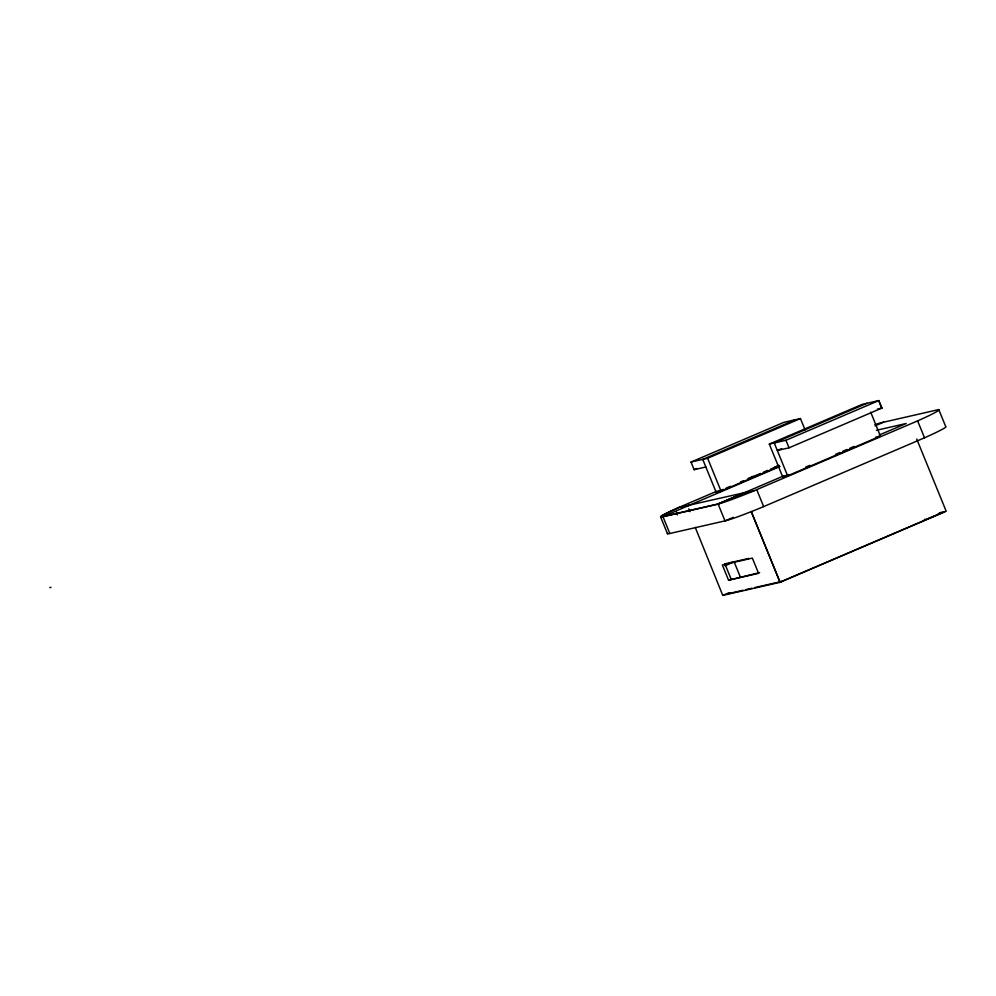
<?xml version="1.0" encoding="UTF-8"?>
<svg xmlns="http://www.w3.org/2000/svg" width="996" height="996" viewBox="0 0 996 996"><rect width="100%" height="100%" fill="white"/><g stroke="black" fill="none" stroke-linecap="round" stroke-linejoin="round"><path stroke-width="1.49" d="M740.389 577.194L734.064 561.682L724.988 565.865M729.333 593.143L730.491 593.031M925.06 519.24L924.3 519.788L925.583 519.501M938.767 514.085L939.128 513.575M937.659 514.633L926.903 519.053M779.171 582.498L942.59 512.604L938.12 513.625M705.84 467L694.137 469.676L691.012 462.069L783.84 422.366L800.448 418.557L805.117 429.986M795.555 419.677L702.74 459.38L716.211 492.398L721.104 491.277L707.633 458.26L691.012 462.069M707.633 458.26L800.448 418.557M694.137 469.676L696.988 468.456M870.716 412.195L880.439 436.124L787.624 475.827L782.732 476.947L769.323 444.091L862.15 404.388L878.758 400.591L881.858 408.099L789.044 447.802L777.328 450.478L774.216 442.971L867.03 403.268M769.323 444.091L785.931 440.294L878.758 400.591L881.809 408.111M781.611 448.648L777.328 450.478L787.624 475.827M717.058 491.128L678.625 507.562A37.524 1.967 -22.2 0 0 661.643 516.862L718.079 503.964A36.952 1.93 -22.2 0 0 752.64 491.389L917.627 420.885A49.738 2.602 -22.2 0 0 938.767 409.568L945.677 426.487A49.738 2.602 -22.2 0 1 924.537 437.804L763.658 506.603A36.952 1.93 -22.2 0 1 724.988 520.883L669.822 533.495A37.524 1.967 -22.2 0 1 667.669 533.383M720.419 490.393L716.136 492.223L721.029 491.103L779.582 466.066M748.98 478.18L753.262 476.349M774.689 467.186L778.972 465.356M723.345 489.335L716.211 492.398L721.029 491.103M726.208 488.115L730.491 486.285M740.489 482.014L743.34 480.794M747.623 478.952L760.471 473.461M763.334 472.241L767.617 470.411M770.468 469.191L779.046 465.518M690.191 504.922L779.88 466.551M875.123 425.815L883.614 422.192L938.767 409.568M733.367 517.322L724.988 520.883L718.079 503.964L783.79 475.851M879.182 435.053L906.223 423.487L876.418 430.309M782.732 476.947L788.446 474.507M805.577 467.174L809.86 465.344M835.569 454.35L839.852 452.52M842.703 451.3L846.986 449.457M849.849 448.237L854.132 446.407M728.562 580.207L758.566 573.347L752.354 558.109L722.349 564.981L728.562 580.207L759.624 572.6M695.245 527.407L722.772 595.409L728.45 592.981M722.772 595.409L780.105 582.287L946.2 511.247L916.731 439.049M718.079 503.964L742.792 493.394L754.009 490.829M725.935 564.558L727.927 563.761M729.807 563.026L731.462 562.429M49.8 587.64L50.983 587.291M877.439 409.107L881.858 408.099M875.546 437.244L880.439 436.124M662.987 516.75L718.141 504.125L745.419 492.472L678.625 507.562L675.151 509.305A37.524 1.967 -22.2 0 0 661.718 517.024L662.987 516.75L669.822 533.495M940.162 512.629L944.694 511.595M725.113 563.836L748.855 558.407M728.051 593.691L742.954 590.279M745.942 589.595L751.905 588.238M754.881 587.553L782.657 581.203M785.931 440.294L789.044 447.802M917.627 420.885L924.537 437.804M756.748 489.683L763.658 506.603M780.105 582.287L751.221 511.508L780.042 582.299M724.901 563.885L731.114 579.112M688.796 508.832L689.942 511.645M686.667 506.229L689.282 505.308L662.066 516.949M676.296 512.093L677.429 514.895M660.622 516.961L667.457 533.719M874.924 424.707A33.466 1.755 -22.2 0 1 883.614 422.192"/></g></svg>
